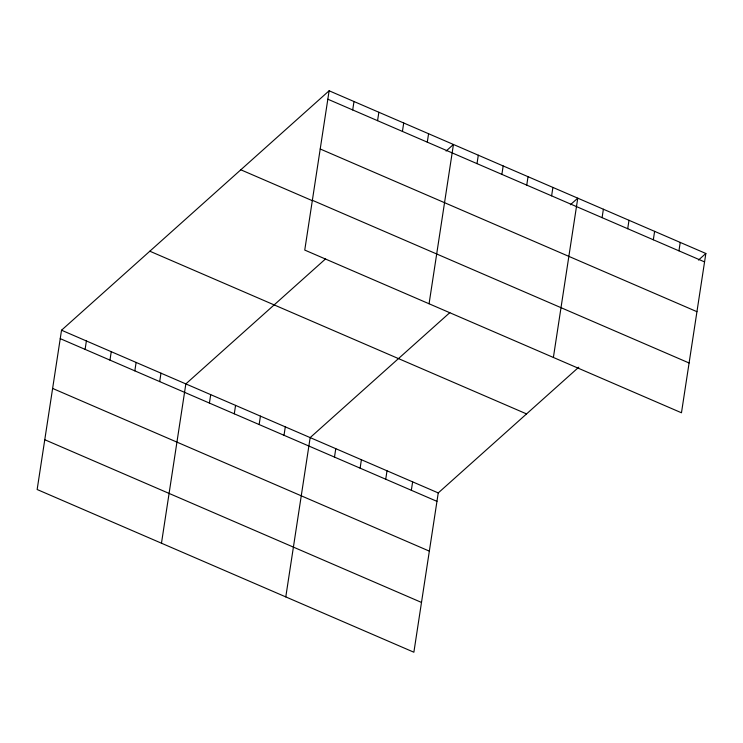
<?xml version="1.0" encoding="UTF-8"?>
<svg xmlns="http://www.w3.org/2000/svg" width="743" height="743" viewBox="0 0 743 743"><rect width="100%" height="100%" fill="white"/><g stroke="black" fill="none" stroke-linecap="round" stroke-linejoin="round"><path stroke-width="1.11" d="M329.121 90.776L304.751 250.075L681.47 412.783L705.85 253.484L329.121 90.776L61.53 330.217L37.15 489.516L413.879 652.224L438.249 492.925L578.788 367.172M85.101 349.377L86.392 340.963M109.964 360.114L111.255 351.699M134.827 370.859L136.118 362.435M159.689 381.596L160.98 373.172M161.472 543.207L185.843 383.908L325.545 258.917M209.424 403.068L210.706 394.654M234.286 413.814L235.568 405.39M259.149 424.55L260.44 416.126M284.012 435.287L285.303 426.863M352.702 109.936L353.993 101.522M285.786 596.898L310.165 437.608L449.859 312.608M377.565 120.682L378.856 112.258M334.489 457.094L335.78 448.67M402.427 131.418L403.718 122.994M360.114 468.155L361.395 459.731M427.29 142.154L428.581 133.731M385.728 479.216L387.019 470.793M429.073 303.766L453.444 144.476L446.088 151.061M411.343 490.278L412.634 481.863M477.015 163.627L478.306 155.213M501.887 174.373L503.169 165.949M526.75 185.109L528.032 176.685M551.612 195.846L552.903 187.422M553.386 357.457L577.766 198.167L570.401 204.752M602.09 217.653L603.381 209.229M627.714 228.714L628.996 220.29M653.329 239.775L654.611 231.352M678.944 250.837L680.235 242.422M698.494 260.069L705.85 253.484M327.839 99.2L704.559 261.907M320.214 148.99L696.943 311.689M312.366 200.285L689.095 362.993M240.816 169.794L312.301 200.666M149.835 251.208L526.555 413.907M61.53 330.217L438.249 492.925M60.239 338.641L436.958 501.349M52.623 388.431L429.343 551.13M44.766 439.726L421.495 602.434"/></g></svg>
